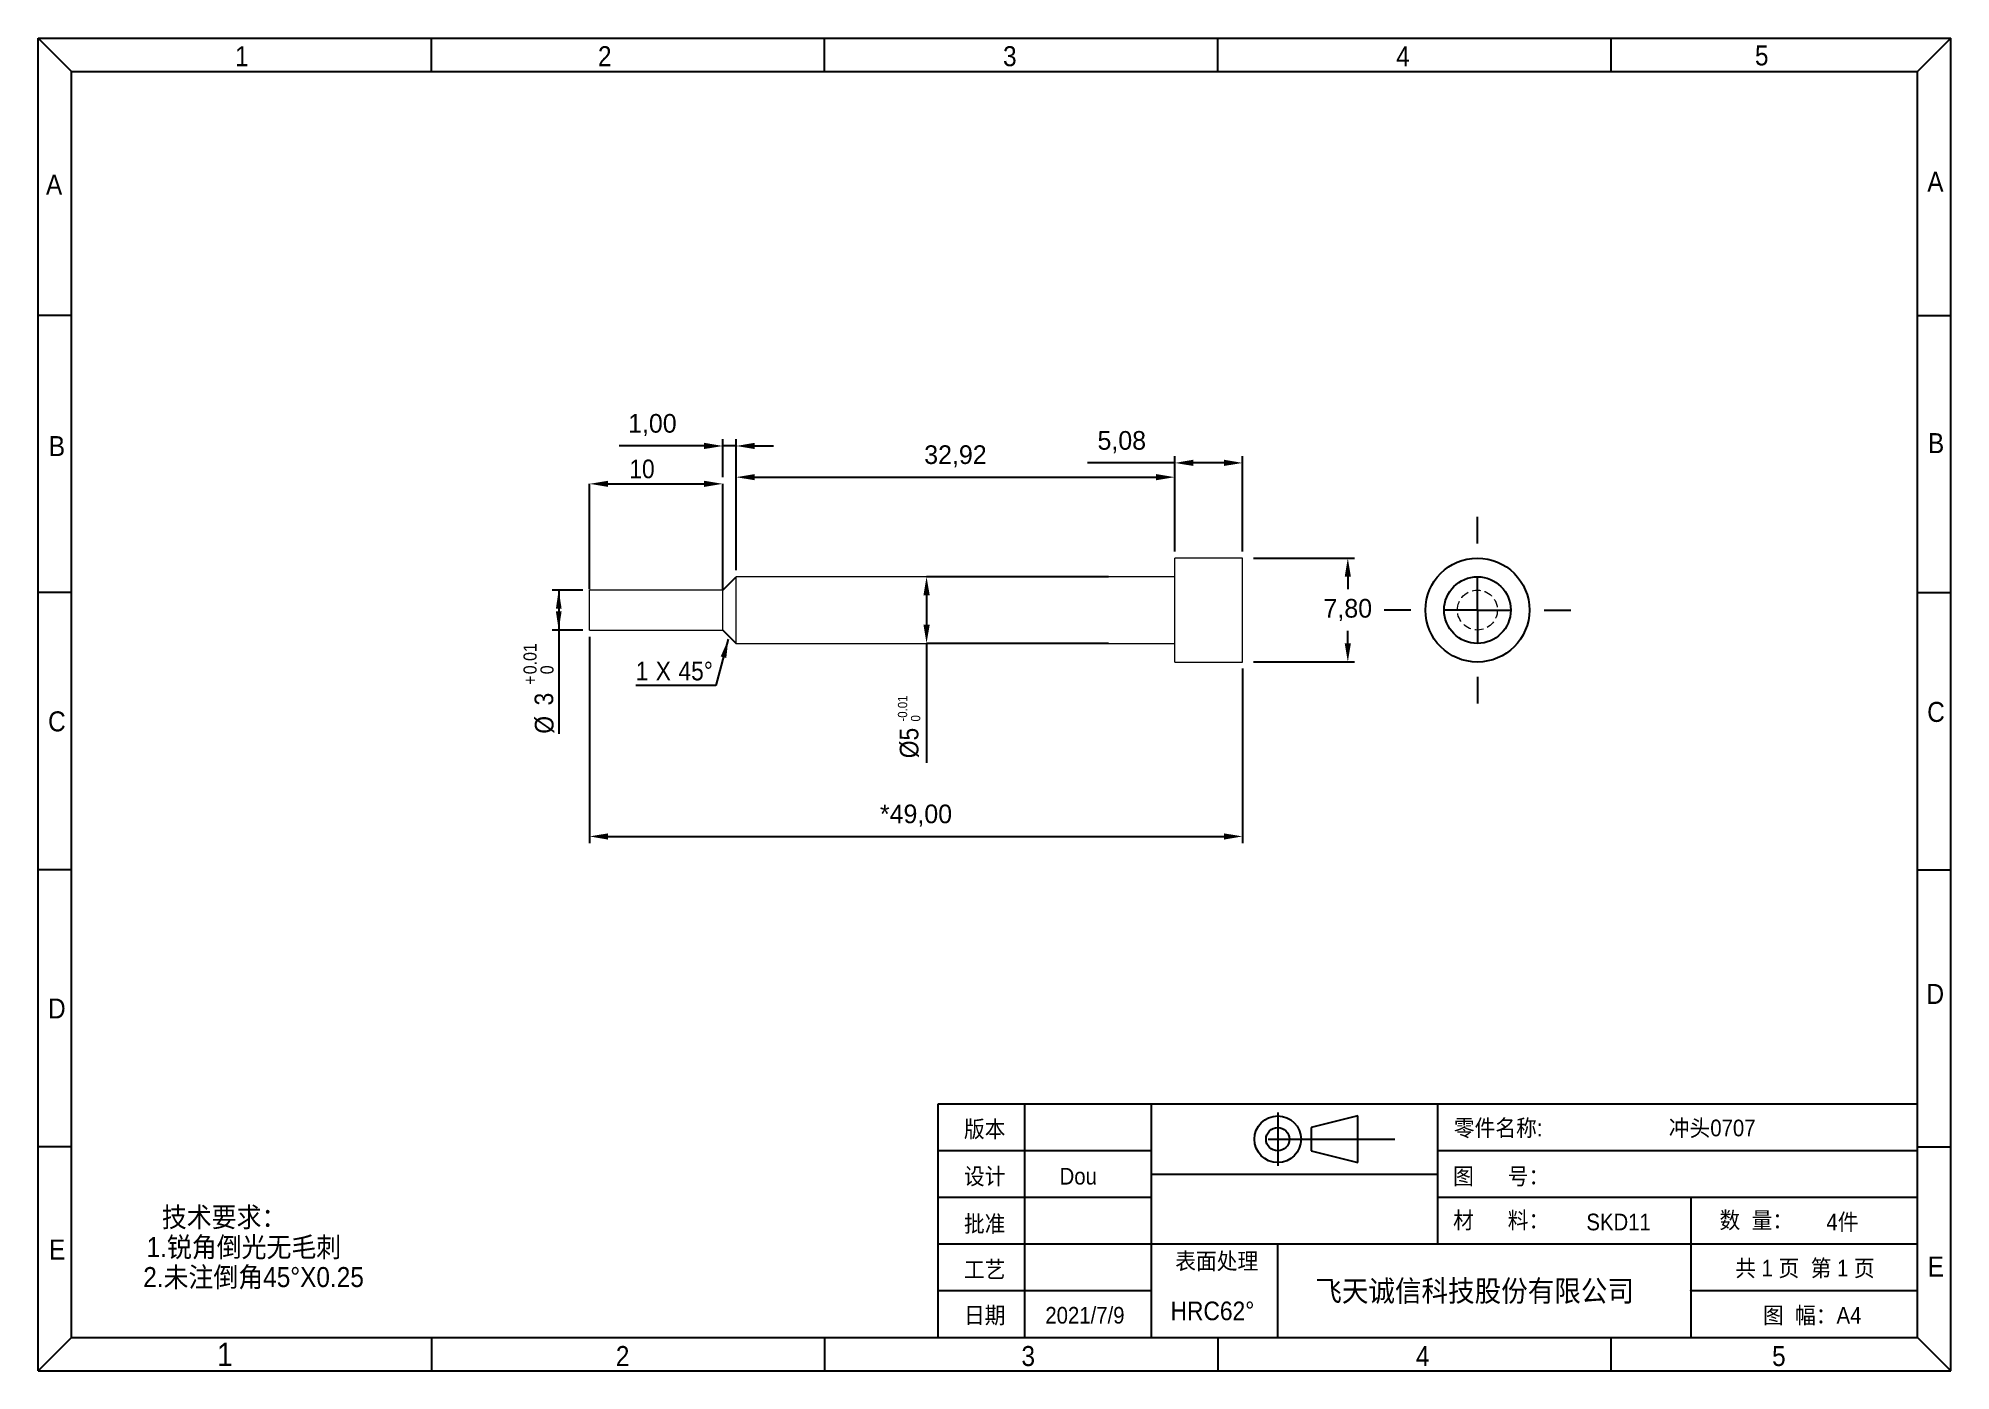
# Model space of a CAD drawing. Header units: millimetres. Extents: x 2 to 146, y 2 to 102.
import ezdxf

# ---------------------------------------------------------------- set-up
doc = ezdxf.new("R2010")
doc.units = ezdxf.units.MM
doc.header["$LTSCALE"] = 0.5
doc.header["$PDSIZE"] = -1
doc.linetypes.add('HIDDEN', pattern=[1.905, 1.27, -0.635])
doc.layers.add('图框', color=7, linetype='Continuous')
doc.styles.add('SLDTEXTSTYLE0', font='GOTHIC.TTF', dxfattribs={"width": 0.913})
doc.styles.add('SLDTEXTSTYLE1', font='GOTHIC.TTF', dxfattribs={"width": 0.913, "bigfont": 'bigfont'})
doc.styles.get("Standard").update_dxf_attribs({"font": 'GOTHIC.TTF'})
doc.dimstyles.new('ISO-25', dxfattribs={"dimtxt": 2.5, "dimasz": 2.5, "dimexe": 1.25, "dimexo": 0.625, "dimtad": 1, "dimtxsty": 'STANDARD', "dimcen": 2.5, "dimadec": 0, "dimazin": 0, "dimtfac": 1, "dimtmove": 0, "dimatfit": 3, "dimfxl": 1, "dimarcsym": 0})
doc.dimstyles.new('SLDDIMSTYLE0', dxfattribs={"dimtxt": 1.4, "dimasz": 1.4, "dimexe": 0, "dimexo": 0.0625, "dimgap": 0.35, "dimtad": 1, "dimrnd": 1e-09, "dimzin": 12, "dimdsep": 46, "dimtxsty": 'SLDTEXTSTYLE0', "dimsah": 1, "dimcen": 0.09, "dimadec": 0, "dimazin": 3, "dimtfac": 1, "dimtofl": 0, "dimtmove": 0, "dimatfit": 3, "dimfxl": 1, "dimfrac": 2, "dimtolj": 1, "dimtzin": 12, "dimarcsym": 0})
doc.dimstyles.new('SLDDIMSTYLE1', dxfattribs={"dimtxt": 1.4, "dimasz": 1.4, "dimexe": 0, "dimexo": 0.0625, "dimgap": 0.35, "dimtad": 1, "dimrnd": 1e-09, "dimzin": 12, "dimdsep": 46, "dimtxsty": 'SLDTEXTSTYLE0', "dimsah": 1, "dimcen": 0.09, "dimadec": 0, "dimazin": 3, "dimtol": 1, "dimtp": 0.01, "dimtfac": 1, "dimtofl": 0, "dimtmove": 0, "dimatfit": 3, "dimfxl": 1, "dimfrac": 2, "dimtolj": 1, "dimarcsym": 0})

# ---------------------------------------------------------------- blocks, each defined once
blk = doc.blocks.new('SW_NOTE_0')
at = {"layer": '图框', "color": 0, "char_height": 1.5, "attachment_point": 2, "style": 'SLDTEXTSTYLE1'}
for s, insert in [('技术要求：', (4.92, 1.92)), ('      1.锐角倒光无毛刺', (4.88, -0.33)), ('         2.未注倒角45°X0.25', (4.84, -2.58))]:
    blk.add_mtext(s, dxfattribs=dict(at, insert=insert))
blk = doc.blocks.new('_D_2')
at = {"layer": 'Defpoints', "color": 0}
for p in [(53.86, 69.06), (43.86, 61.09), (53.86, 61.09)]:
    blk.add_point(p, dxfattribs=at)
at = {"layer": '图框', "color": 0, "lineweight": -2}
for p, q in [((43.86, 61.15), (43.86, 69.06)), ((45.26, 69.06), (52.46, 69.06)), ((53.86, 61.15), (53.86, 69.06))]:
    blk.add_line(p, q, dxfattribs=at)
at = {"layer": '图框', "color": 0}
for points in [[(45.26, 69.29), (45.26, 68.83), (43.86, 69.06)], [(52.46, 69.29), (52.46, 68.83), (53.86, 69.06)]]:
    blk.add_solid(points, dxfattribs=at)
at = {"layer": '图框', "color": 0, "insert": (47.8, 70.88), "char_height": 1.4, "attachment_point": 2, "style": 'SLDTEXTSTYLE0'}
blk.add_mtext('\\A1;10', dxfattribs=at)
blk = doc.blocks.new('_D_3')
at = {"layer": 'Defpoints', "color": 0}
for p in [(82.86, 62.09), (69.15, 57.09), (82.86, 57.09)]:
    blk.add_point(p, dxfattribs=at)
at = {"layer": '图框', "color": 0, "lineweight": -2}
for p, q in [((82.8, 62.09), (69.15, 62.09)), ((69.15, 60.69), (69.15, 58.49)), ((82.8, 57.09), (69.15, 57.09)), ((69.15, 57.09), (69.15, 48.11))]:
    blk.add_line(p, q, dxfattribs=at)
at = {"layer": '图框', "color": 0}
for points in [[(68.92, 60.69), (69.39, 60.69), (69.15, 62.09)], [(68.92, 58.49), (69.39, 58.49), (69.15, 57.09)]]:
    blk.add_solid(points, dxfattribs=at)
at = {"layer": '图框', "color": 0, "insert": (67, 50.82), "char_height": 1.4, "attachment_point": 2, "rotation": 90, "style": 'SLDTEXTSTYLE0'}
blk.add_mtext('\\A1;%%c5\\H0.5X;  \\S-0.01^ 0', dxfattribs=at)
blk = doc.blocks.new('_D_4')
at = {"layer": '图框'}
for p, q in [((43.36, 61.09), (41.05, 61.09)), ((41.55, 61.09), (41.55, 58.09)), ((43.36, 58.09), (41.05, 58.09)), ((41.55, 58.09), (41.55, 50.31))]:
    blk.add_line(p, q, dxfattribs=at)
for points in [[(41.55, 61.09), (41.34, 59.69), (41.77, 59.69)], [(41.55, 58.09), (41.77, 59.49), (41.34, 59.49)]]:
    blk.add_solid(points, dxfattribs=at)
at = {"layer": '图框', "attachment_point": 1, "rotation": 90, "style": 'SLDTEXTSTYLE0'}
for s, insert, char_height in [('0.01', (38.91, 54.77), 0.98), ('+', (38.91, 53.98), 0.98), ('0', (40.18, 54.77), 0.98), ('3', (39.74, 52.43), 1.4), ('%%c', (39.76, 50.31), 1.4)]:
    blk.add_mtext(s, dxfattribs=dict(at, insert=insert, char_height=char_height))
blk = doc.blocks.new('SW_CHAMFER_DIMENSION_0')
at = {"layer": '图框', "color": 0}
for p, q in [((6.95, 3.47), (6.02, 0)), ((6.02, 0), (0, 0))]:
    blk.add_line(p, q, dxfattribs=at)
blk.add_solid([(6.95, 3.47), (6.38, 2.18), (6.8, 2.07)], dxfattribs=at)
at = {"layer": '图框', "color": 0, "char_height": 1.4, "attachment_point": 1, "style": 'SLDTEXTSTYLE0'}
for s, insert in [('1', (0, 1.79)), (' X ', (1.03, 1.79)), ('45°', (3.21, 1.79))]:
    blk.add_mtext(s, dxfattribs=dict(at, insert=insert))
blk = doc.blocks.new('SW_CENTERMARKSYMBOL_0')
at = {"layer": '图框', "color": 0}
for p, q in [((0, 5), (0, 7)), ((0, 0), (0, 2.5)), ((-5, 0), (-7, 0)), ((0, 0), (-2.5, 0)), ((0, 0), (0, -2.5)), ((0, 0), (2.5, 0)), ((5, 0), (7, 0)), ((0, -5), (0, -7))]:
    blk.add_line(p, q, dxfattribs=at)
blk = doc.blocks.new('*D10')
at = {"color": 0, "lineweight": -2}
for p, q in [((54.86, 62.59), (54.86, 70.06)), ((56.26, 69.56), (86.38, 69.56)), ((87.78, 63.99), (87.78, 70.06))]:
    blk.add_line(p, q, dxfattribs=at)
at = {"color": 0}
for points in [[(56.26, 69.79), (56.26, 69.33), (54.86, 69.56)], [(86.38, 69.79), (86.38, 69.33), (87.78, 69.56)]]:
    blk.add_solid(points, dxfattribs=at)
at = {"layer": 'Defpoints', "color": 0}
for p in [(87.78, 69.56), (87.78, 63.49), (54.86, 62.09)]:
    blk.add_point(p, dxfattribs=at)
at = {"color": 0, "insert": (71.32, 71.12), "char_height": 1.4, "attachment_point": 5}
blk.add_mtext('32,92', dxfattribs=at)
blk = doc.blocks.new('*D11')
at = {"color": 0, "lineweight": -2}
for p, q in [((52.46, 71.9), (46.1, 71.9)), ((53.86, 69.56), (53.86, 72.4)), ((54.86, 71.9), (53.86, 71.9)), ((54.86, 62.59), (54.86, 72.4)), ((56.26, 71.9), (57.66, 71.9))]:
    blk.add_line(p, q, dxfattribs=at)
at = {"color": 0}
for points in [[(52.46, 72.14), (52.46, 71.67), (53.86, 71.9)], [(56.26, 72.14), (56.26, 71.67), (54.86, 71.9)]]:
    blk.add_solid(points, dxfattribs=at)
at = {"layer": 'Defpoints', "color": 0}
for p in [(53.86, 71.9), (53.86, 69.06), (54.86, 62.09)]:
    blk.add_point(p, dxfattribs=at)
at = {"color": 0, "insert": (48.58, 73.47), "char_height": 1.4, "attachment_point": 5}
blk.add_mtext('1,00', dxfattribs=at)
blk = doc.blocks.new('*D12')
at = {"color": 0, "lineweight": -2}
for p, q in [((43.86, 57.59), (43.86, 42.1)), ((92.86, 55.19), (92.86, 42.1)), ((45.26, 42.6), (91.46, 42.6))]:
    blk.add_line(p, q, dxfattribs=at)
at = {"color": 0}
for points in [[(45.26, 42.83), (45.26, 42.36), (43.86, 42.6)], [(91.46, 42.83), (91.46, 42.36), (92.86, 42.6)]]:
    blk.add_solid(points, dxfattribs=at)
at = {"layer": 'Defpoints', "color": 0}
for p in [(43.86, 58.09), (92.86, 55.69), (92.86, 42.6)]:
    blk.add_point(p, dxfattribs=at)
at = {"color": 0, "insert": (68.36, 44.16), "char_height": 1.4, "attachment_point": 5}
blk.add_mtext('*49,00', dxfattribs=at)
blk = doc.blocks.new('*D13')
at = {"color": 0, "lineweight": -2}
for p, q in [((93.69, 63.49), (101.26, 63.49)), ((100.76, 62.09), (100.76, 61.15)), ((100.76, 57.09), (100.76, 58.03)), ((93.69, 55.69), (101.26, 55.69))]:
    blk.add_line(p, q, dxfattribs=at)
at = {"color": 0}
for points in [[(100.53, 62.09), (100.99, 62.09), (100.76, 63.49)], [(100.53, 57.09), (100.99, 57.09), (100.76, 55.69)]]:
    blk.add_solid(points, dxfattribs=at)
at = {"layer": 'Defpoints', "color": 0}
for p in [(93.19, 63.49), (93.19, 55.69), (100.76, 55.69)]:
    blk.add_point(p, dxfattribs=at)
at = {"color": 0, "insert": (100.76, 59.59), "char_height": 1.4, "attachment_point": 5}
blk.add_mtext('7,80', dxfattribs=at)
blk = doc.blocks.new('*D14')
at = {"color": 0, "lineweight": -2}
for p, q in [((87.78, 70.63), (81.22, 70.63)), ((87.78, 63.99), (87.78, 71.13)), ((91.46, 70.63), (89.18, 70.63)), ((92.86, 63.99), (92.86, 71.13))]:
    blk.add_line(p, q, dxfattribs=at)
at = {"color": 0}
for points in [[(89.18, 70.87), (89.18, 70.4), (87.78, 70.63)], [(91.46, 70.87), (91.46, 70.4), (92.86, 70.63)]]:
    blk.add_solid(points, dxfattribs=at)
at = {"layer": 'Defpoints', "color": 0}
for p in [(87.78, 70.63), (87.78, 63.49), (92.86, 63.49)]:
    blk.add_point(p, dxfattribs=at)
at = {"color": 0, "insert": (83.8, 72.19), "char_height": 1.4, "attachment_point": 5}
blk.add_mtext('5,08', dxfattribs=at)

msp = doc.modelspace()

# ---------------------------------------------------------------- linework, layer by layer
at = {"color": 7, "linetype": 'Continuous', "lineweight": 15}
for p, q in [((87.781, 59.587), (87.781, 63.487)), ((92.861, 63.487), (87.781, 63.487)), ((92.861, 59.587), (92.861, 63.487)), ((87.781, 62.087), (54.861, 62.087)), ((54.861, 59.587), (54.861, 62.087)), ((53.861, 61.087), (43.861, 61.087)), ((43.861, 59.587), (43.861, 61.087)), ((53.861, 58.087), (53.861, 61.087)), ((43.861, 58.087), (43.861, 59.587)), ((54.861, 57.087), (54.861, 59.587)), ((87.781, 55.687), (87.781, 59.587)), ((92.861, 55.687), (92.861, 59.587)), ((43.861, 58.087), (53.861, 58.087)), ((54.861, 57.087), (87.781, 57.087)), ((87.781, 55.687), (92.861, 55.687))]:
    msp.add_line(p, q, dxfattribs=at)
for p, q in [((53.861, 61.087), (54.861, 62.087)), ((53.861, 58.087), (54.861, 57.087))]:
    msp.add_line(p, q)
for radius in [3.9, 2.5]:
    msp.add_circle((110.485, 59.587), radius)
at = {"color": 7, "linetype": 'HIDDEN', "lineweight": 0}
for radius in [2.5, 1.5]:
    msp.add_circle((110.485, 59.587), radius, dxfattribs=at)
at = {"layer": '图框'}
for p, q in [((2.5, 2.5), (2.5, 102.5)), ((2.5, 102.5), (146, 102.5)), ((2.5, 102.5), (5, 100)), ((32, 100), (32, 102.5)), ((61.5, 100), (61.5, 102.5)), ((91, 100), (91, 102.5)), ((120.5, 102.5), (120.5, 100)), ((143.5, 100), (146, 102.5)), ((146, 2.5), (146, 102.5)), ((5, 100), (143.5, 100)), ((5, 5), (5, 100)), ((143.5, 5), (143.5, 100)), ((5, 81.7), (2.5, 81.7)), ((143.5, 81.7), (146, 81.7)), ((5, 60.9), (2.5, 60.9)), ((143.5, 60.9), (146, 60.9)), ((5, 40.1), (2.5, 40.1)), ((143.5, 40.1), (146, 40.1)), ((143.5, 22.5), (70, 22.5)), ((70, 22.5), (70, 5)), ((76.5, 22.5), (76.5, 5)), ((86, 22.5), (86, 5)), ((95.5, 21.875), (95.5, 17.875)), ((101.5, 21.625), (98, 20.75)), ((101.5, 18.125), (101.5, 21.625)), ((107.5, 22.5), (107.5, 12)), ((98, 20.75), (98, 19)), ((5, 19.3), (2.5, 19.3)), ((86, 19), (70, 19)), ((94.779, 19.875), (104.279, 19.875)), ((98, 19), (101.5, 18.125)), ((143.5, 19), (107.5, 19)), ((143.5, 19.3), (146, 19.3)), ((86, 17.25), (107.5, 17.25)), ((86, 15.5), (70, 15.5)), ((143.5, 15.5), (107.5, 15.5)), ((126.5, 15.5), (126.5, 5)), ((143.5, 12), (70, 12)), ((95.5, 5), (95.5, 12)), ((86, 8.5), (70, 8.5)), ((126.5, 8.5), (126.492, 8.512)), ((143.5, 8.5), (126.5, 8.5)), ((5, 5), (2.5, 2.5)), ((5, 5), (143.5, 5)), ((32, 5), (32, 2.5)), ((61.5, 5), (61.5, 2.5)), ((91, 5), (91, 2.5)), ((95.5, 5), (98.216, 5)), ((120.5, 5), (120.5, 2.5)), ((143.5, 5), (146, 2.5)), ((2.5, 2.5), (146, 2.5))]:
    msp.add_line(p, q, dxfattribs=at)
for radius in [1.75, 0.875]:
    msp.add_circle((95.5, 19.875), radius, dxfattribs=at)

# ---------------------------------------------------------------- block references
for name, p in [('SW_CENTERMARKSYMBOL_0', (110.485, 59.587)), ('SW_CHAMFER_DIMENSION_0', (47.326, 53.923)), ('SW_NOTE_0', (11.525, 12.862))]:
    msp.add_blockref(name, p, dxfattribs=at)

# ---------------------------------------------------------------- texts
for s, insert, char_height, attachment_point, style in [('1', (17.776, 101.904), 1.5, 2, 'SLDTEXTSTYLE0'), ('2', (45.008, 101.904), 1.5, 2, 'SLDTEXTSTYLE0'), ('3', (75.4, 101.904), 1.5, 2, 'SLDTEXTSTYLE0'), ('4', (104.901, 101.904), 1.5, 2, 'SLDTEXTSTYLE0'), ('5', (131.818, 101.961), 1.5, 2, 'SLDTEXTSTYLE0'), ('A', (3.689, 92.263), 1.5, 2, 'SLDTEXTSTYLE0'), ('A', (144.849, 92.477), 1.5, 2, 'SLDTEXTSTYLE0'), ('B', (3.903, 72.643), 1.5, 2, 'SLDTEXTSTYLE0'), ('B', (144.897, 72.864), 1.5, 2, 'SLDTEXTSTYLE0'), ('C', (3.899, 51.984), 1.5, 2, 'SLDTEXTSTYLE0'), ('C', (144.893, 52.694), 1.5, 2, 'SLDTEXTSTYLE0'), ('D', (3.897, 30.436), 1.5, 2, 'SLDTEXTSTYLE0'), ('D', (144.84, 31.528), 1.5, 2, 'SLDTEXTSTYLE0'), ('零件名称:', (112.042, 21.346), 1.25, 2, 'SLDTEXTSTYLE1'), ('冲头0707', (128.098, 21.345), 1.25, 2, 'SLDTEXTSTYLE1'), ('版本', (73.514, 21.264), 1.25, 2, 'SLDTEXTSTYLE1'), ('设计', (73.514, 17.724), 1.25, 2, 'SLDTEXTSTYLE1'), ('Dou', (79.134, 17.724), 1.25, 1, 'SLDTEXTSTYLE0'), ('图      号：', (112.265, 17.724), 1.25, 2, 'SLDTEXTSTYLE1'), ('材      料：', (112.265, 14.423), 1.25, 2, 'SLDTEXTSTYLE1'), ('数  量：', (131.407, 14.423), 1.25, 2, 'SLDTEXTSTYLE1'), ('4件', (136.672, 14.289), 1.25, 1, 'SLDTEXTSTYLE1'), ('批准', (73.514, 14.155), 1.25, 2, 'SLDTEXTSTYLE1'), ('SKD11', (118.66, 14.289), 1.25, 1, 'SLDTEXTSTYLE0'), ('E', (3.917, 12.349), 1.5, 2, 'SLDTEXTSTYLE0'), ('表面处理', (90.923, 11.357), 1.25, 2, 'SLDTEXTSTYLE1'), ('工艺', (73.514, 10.723), 1.25, 2, 'SLDTEXTSTYLE1'), ('共 1 页  第 1 页', (135.059, 10.826), 1.25, 2, 'SLDTEXTSTYLE1'), ('E', (144.874, 11.072), 1.5, 2, 'SLDTEXTSTYLE0'), ('飞天诚信科技股份有限公司', (110.276, 9.293), 1.6, 2, 'SLDTEXTSTYLE1'), ('日期', (73.514, 7.29), 1.25, 2, 'SLDTEXTSTYLE1'), ('2021/7/9', (81.035, 7.29), 1.25, 2, 'SLDTEXTSTYLE0'), ('HRC62°', (87.459, 7.693), 1.4, 1, 'SLDTEXTSTYLE0'), ('图  幅：A4', (135.604, 7.29), 1.25, 2, 'SLDTEXTSTYLE1'), ('1', (16.508, 4.601), 1.75, 2, 'SLDTEXTSTYLE0'), ('2', (46.347, 4.355), 1.5, 2, 'SLDTEXTSTYLE0'), ('3', (76.782, 4.355), 1.5, 2, 'SLDTEXTSTYLE0'), ('4', (106.381, 4.355), 1.5, 2, 'SLDTEXTSTYLE0'), ('5', (133.102, 4.355), 1.5, 2, 'SLDTEXTSTYLE0')]:
    msp.add_mtext(s, dxfattribs=dict(at, insert=insert, char_height=char_height, attachment_point=attachment_point, style=style))

# ---------------------------------------------------------------- dimensions: what is measured, and where the dimension line sits
for base, p1, p2, picture, middle in [((53.861, 71.904), (54.861, 62.087), (53.861, 69.059), '*D11', (48.579, 73.466)), ((87.781, 69.559), (54.861, 62.087), (87.781, 63.487), '*D10', (71.321, 71.121)), ((87.781, 70.633), (92.861, 63.487), (87.781, 63.487), '*D14', (83.802, 72.195))]:
    dim = msp.add_linear_dim(base=base, p1=p1, p2=p2, dimstyle='ISO-25', override={"dimtxt": 1.4, "dimasz": 1.4, "dimexe": 0.5, "dimexo": 0.5, "dimgap": 0.762, "dimtih": 1, "dimtoh": 1, "dimzin": 0, "dimadec": 2, "dimtzin": 0})
    dim.commit()
    dim.dimension.update_dxf_attribs({"geometry": picture, "text_midpoint": middle})
dim = msp.add_linear_dim(base=(100.759, 55.687), p1=(93.191, 63.487), p2=(93.191, 55.687), angle=90, dimstyle='ISO-25', override={"dimtxt": 1.4, "dimasz": 1.4, "dimexe": 0.5, "dimexo": 0.5, "dimgap": 0.762, "dimtih": 1, "dimtoh": 1, "dimzin": 0, "dimadec": 2, "dimtzin": 0})
dim.commit()
dim.dimension.update_dxf_attribs({"geometry": '*D13', "text_midpoint": (100.759, 59.587)})
dim = msp.add_linear_dim(base=(92.861, 42.597), p1=(43.861, 58.087), p2=(92.861, 55.687), text='*<>', dimstyle='ISO-25', override={"dimtxt": 1.4, "dimasz": 1.4, "dimexe": 0.5, "dimexo": 0.5, "dimgap": 0.762, "dimtih": 1, "dimtoh": 1, "dimzin": 0, "dimadec": 2, "dimtzin": 0})
dim.commit()
dim.dimension.update_dxf_attribs({"geometry": '*D12', "text_midpoint": (68.361, 44.158)})
dim = msp.add_linear_dim(base=(53.861, 69.059), p1=(43.861, 61.087), p2=(53.861, 61.087), dimstyle='SLDDIMSTYLE0', dxfattribs=at)
dim.commit()
dim.dimension.update_dxf_attribs({"geometry": '_D_2', "text_midpoint": (47.798, 69.059), "dimtype": 160})
for base, p1, p2, text, picture, middle in [((69.154, 57.087), (82.861, 62.087), (82.861, 57.087), '%%c5\\H0.5X;  \\S-0.01^ 0', '_D_3', (69.154, 50.82)), ((41.552, 58.087), (43.861, 61.087), (43.861, 58.087), '%%c<>', '_D_4', (41.552, 53.809))]:
    dim = msp.add_linear_dim(base=base, p1=p1, p2=p2, angle=90, text=text, dimstyle='SLDDIMSTYLE1', dxfattribs=at)
    dim.commit()
    dim.dimension.update_dxf_attribs({"geometry": picture, "text_midpoint": middle, "dimtype": 160})

doc.saveas('drawing.dxf')
